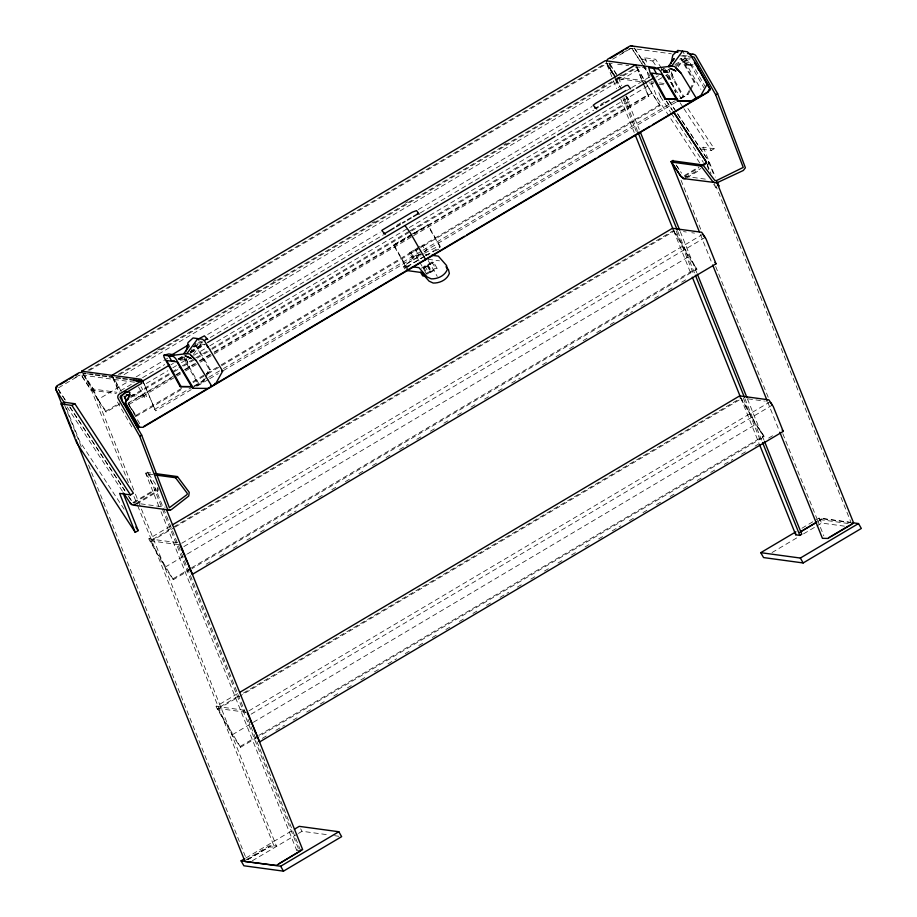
<?xml version="1.0" encoding="UTF-8"?>
<svg xmlns="http://www.w3.org/2000/svg" width="917" height="917" viewBox="0 0 917 917"><rect width="100%" height="100%" fill="white"/><g stroke="black" fill="none" stroke-linecap="round" stroke-linejoin="round"><path stroke-width="0.69" stroke-dasharray="4.58 3.44" d="M186.323 363.029L184.145 356.782L184.248 354.592M191.332 351.268L191.985 349.205M707.981 163.994L708.566 162.137M664.172 68.305L663.621 69.44L672.195 84.582M419.08 261.036L416.284 256.141L418.874 253.986M423.62 267.225L423.195 268.096L430.153 263.958L423.62 267.225L427.139 273.358L426.703 274.229L433.661 270.091L427.139 273.358M194.14 386.584L202.29 381.759L205.053 376.784M205.74 375.546L209.191 369.345L195.241 344.689M196.146 386.114L203.276 381.885L205.351 378.159M206.038 376.921L210.188 369.471L196.696 345.915M679.944 98.486L687.074 94.256L689.148 90.531M689.836 89.293L693.974 81.842L680.689 58.459M680.93 98.623L688.059 94.394L690.134 90.668M690.822 89.43L694.971 81.98L681.469 58.413M193.498 346.844L195.757 343.302L206.027 344.7M193.361 354.386L200.892 344.001L197.797 338.614M678.133 66.895L685.675 56.499L683.199 52.189M707.454 165.587L709.001 162.825L708.405 160.876L677.067 113.158M245.596 860.123L268.945 845.887L276.349 845.841L134.318 491.306M424.766 256.267L410.197 265.013L405.005 269.254L403.595 266.801L408.799 262.56L423.367 253.814M407.32 270.607L404.512 265.701L409.165 262.056L420.376 255.854M421.167 254.181L413.911 257.952L412.272 257.803L409.44 252.874L419.906 246.467M420.594 247.693L423.963 245.343L426.795 250.272L424.537 251.843M412.272 257.803L417.888 253.906L415.069 248.977M421.419 268.2L431.987 262.124L433.626 262.262L437.134 268.383L427.93 274.149M423.207 268.635L433.626 262.262M426.038 273.541L435.506 268.245L437.134 268.383M136.163 503.422L156.807 491.099L157.758 489.403L157.564 487.42M136.633 504.109L157.277 491.787L158.228 490.091L158.022 488.085M74.988 377.666L79.699 374.87L81.395 375.099L91.425 390.218L128.655 483.167M622.184 53.152L630.426 48.257L671.347 53.816M58.619 387.765L80.1 375.019M88.032 370.308L606.664 62.734L615.307 78.083M612.648 59.192L630.552 48.578L632.26 49.014L642.381 64.442M89.568 370.353L606.974 63.514M649.19 77.681L641.9 59.502L644.811 57.782L655.644 59.261L661.111 67.617M157.609 350.099L160.074 348.643M256.164 291.663L258.628 290.196M273.415 281.427L275.879 279.972M371.958 222.98L374.423 221.524M405.222 203.265L407.687 201.797M503.777 144.817L506.241 143.35M602.331 86.37L604.796 84.903M619.583 76.134L622.047 74.678M134.467 382.217L80.937 374.95L91.012 390.183L92.949 389.037L116.929 392.293M91.425 390.218L93.362 389.06L83.917 374.675M118.316 374.423L636.96 66.849L641.086 67.411M119.852 374.468L637.258 67.629L646.29 83.413M124.059 374.606L637.762 69.956L636.501 67.675M641.9 59.502L652.732 60.98L655.644 59.261M84.1 375.225L98.004 399.503L128.804 381.231M136.186 376.853L168.224 357.859M207.643 334.476L380.108 232.196M418.301 209.546L592.004 106.532M197.694 343.348L201.362 341.181M396.832 225.25L401.726 222.35M600.864 104.251L604.532 102.085M193.647 346.832L202.13 341.8M120.459 390.78L133.974 382.767M142.582 377.655L164.693 364.542M194.198 347.05L202.795 341.949M210.165 337.571L383.455 234.809M420.318 212.95L593.608 110.178M626.792 90.508L630.472 88.319M631.71 87.585L650.142 76.65M661.203 70.093L663.656 68.637M177.898 359.017L182.747 356.14M190.014 351.83L203.345 343.921M178.494 359.097L184.546 355.509M190.61 351.91L203.941 344.001M674.946 64.568L689.103 56.155M179.274 359.338L184.202 356.415M190.358 352.758L205.144 343.99M663.415 72.225L665.88 70.758L666.785 71.79L675.416 92.434M170.917 364.794L173.382 363.338M179.537 359.682L184.466 356.77M190.621 353.114L205.385 344.356M655.942 77.166L658.395 75.71M664.55 72.053L669.479 69.13M675.634 65.485L680.552 62.562L683.876 61.748L689.32 62.494L695.029 68.844L705.758 87.585M676.024 66.483L690.157 58.092M191.252 389.645L155.523 410.839L144.485 384.567L167.891 370.686M172.82 367.763L176.523 365.574M181.44 362.651L187.607 359.005M193.762 355.349L208.549 346.58M209.775 345.847L408.122 228.23M409.349 227.496L653.271 82.839M658.2 79.917L664.355 76.271M665.593 75.538L668.057 74.082M119.68 404.065L106.131 412.1L105.913 411.16L119.462 403.125M130.546 396.557L181.062 366.605M182.288 365.872L194.61 358.558M195.837 357.836L210.623 349.068M211.861 348.334L408.959 231.439M410.197 230.717L629.475 100.675L626.311 95.998M130.776 397.485L172.66 372.646M173.886 371.924L178.815 369.001M183.744 366.078L196.066 358.765M197.293 358.043L210.841 349.996M212.079 349.274L410.415 231.646M411.653 230.912L629.692 101.604L629.475 100.675M424.33 256.359L406.162 267.145L393.508 245.057L409.257 235.703M410.472 234.993L427.987 224.997L440.641 247.097M393.508 245.057L412.237 234.351M413.441 233.629L427.987 224.997M127.887 403.171L174.7 375.408M175.926 374.675L183.32 370.296M184.558 369.562L194.415 363.717M199.333 360.794L212.893 352.758M214.12 352.036L412.455 234.408M413.693 233.675L647.757 94.864L637.762 69.956M171.41 378.045L128.288 403.618L136.415 416.215L183.228 388.453M176.339 375.122L183.721 370.743M184.959 370.01L198.508 361.974M199.746 361.241L213.294 353.205M214.521 352.472L412.868 234.855M414.094 234.122L651.849 93.121L659.77 104.79L659.988 105.719L420.995 247.452M128.93 404.523L175.743 376.761M176.981 376.027L180.672 373.838M185.601 370.915L199.149 362.88M200.387 362.146L412.272 236.494M413.51 235.761L648.8 96.228L644.594 85.739M130.501 395.559L144.599 397.474L146.548 396.316L141.069 386.756M699.671 162.871L657.523 98.463L660.435 96.744L658.349 91.551M136.197 415.286L181.784 388.246M192.868 381.678L205.19 374.365M206.417 373.643L219.965 365.608M221.203 364.874L419.539 247.246M420.777 246.524L659.77 104.79M193.086 382.607L206.634 374.572M207.872 373.838L419.757 248.186M154.48 409.475L192.673 386.836M193.9 386.103L207.448 378.068M208.686 377.334L222.235 369.299M223.461 368.565L421.809 250.949M423.035 250.215L676.815 99.712M197.407 386L208.503 379.42M209.729 378.687L218.349 373.574M223.278 370.651L422.852 252.301M424.078 251.567L679.096 100.343M425.545 255.648L440.091 247.017L427.437 224.929M158.893 506.356L145.597 473.172L147.534 472.026L156.99 486.423M714.205 148.737L703.35 147.224L700.439 148.955L711.294 150.457L714.205 148.737L687.658 108.172M684.391 175.56L698.605 167.123M684.816 176.247L699.041 167.811M190.598 569.468L173.347 579.693L165.152 567.6L149.356 540.033L148.886 538.795L171.055 525.636M173.347 579.693L150.319 540.824L673.892 230.327L696.92 269.197L191.825 568.735M150.617 541.603L174.024 527.722M175.262 526.988L674.19 231.107M181.715 543.265L702.812 234.236M183.881 546.589L704.978 237.549M165.22 567.096L186.162 554.67M187.4 553.937L688.782 256.6M173.13 578.753L190.381 568.529M191.607 567.795L696.691 268.268M206.187 564.184L211.116 561.261M219.748 556.149L224.676 553.226M233.296 548.114L238.225 545.191M246.845 540.079L251.774 537.156M260.394 532.043L265.322 529.12M273.942 524.008L278.871 521.085M287.502 515.973L296.122 510.861M304.742 505.748L309.671 502.825M318.291 497.702L323.22 494.779M331.851 489.667L336.78 486.744M345.4 481.631L350.328 478.708M358.948 473.596L363.877 470.673M372.497 465.561L377.426 462.638M386.057 457.526L390.974 454.603M399.606 449.49L408.225 444.378M416.845 439.266L421.774 436.343M430.405 431.219L435.323 428.296M443.954 423.184L448.883 420.261M457.503 415.149L462.432 412.226M471.051 407.114L475.98 404.191M484.6 399.078L489.529 396.155M498.16 391.043L503.089 388.12M511.709 383.008L520.329 377.896M542.509 364.737L547.438 361.825M556.057 356.702L560.986 353.779M569.606 348.666L574.535 345.743M583.155 340.631L588.084 337.708M596.715 332.596L601.632 329.673M610.264 324.561L615.192 321.638M623.812 316.525L632.432 311.413M641.063 306.301L645.981 303.378M654.612 298.254L659.541 295.343M668.161 290.219L673.089 287.296M681.709 282.184L686.638 279.261M257.815 737.062L240.563 747.286L232.368 735.193L216.572 707.626L216.103 706.388L238.271 693.229M240.563 747.286L217.535 708.417L238.489 695.992M243.406 693.069L741.108 397.921L755.998 424.193L763.918 435.862L764.136 436.79L259.041 736.328M217.845 709.196L741.406 398.7M248.931 710.858L770.028 401.829L765.901 401.268M251.098 714.183L772.206 405.142M232.437 734.689L252.152 722.997M253.379 722.264L755.998 424.193M240.346 746.346L257.597 736.122M258.823 735.388L763.918 435.862M262.319 738.357L267.248 735.434M275.879 730.322L284.499 725.209M293.119 720.097L298.048 717.174M306.668 712.062L311.597 709.139M320.228 704.015L325.145 701.092M333.777 695.98L338.705 693.057M347.325 687.945L352.254 685.022M360.874 679.91L365.803 676.987M374.423 671.874L379.351 668.952M387.983 663.839L396.603 658.727M405.222 653.615L410.151 650.692M418.771 645.579L423.7 642.657M432.331 637.533L437.26 634.61M445.88 629.498L450.809 626.575M459.428 621.462L464.357 618.539M472.977 613.427L477.906 610.504M486.537 605.392L491.455 602.469M500.086 597.357L508.706 592.244M517.326 587.132L522.254 584.209M530.886 579.097L535.803 576.174M544.434 571.05L549.363 568.139M557.983 563.015L562.912 560.092M571.532 554.98L576.461 552.057M585.08 546.945L590.009 544.022M598.641 538.909L603.569 535.986M612.189 530.874L620.809 525.762M629.429 520.65L634.358 517.727M642.989 512.614L647.918 509.692M656.538 504.568L661.466 501.656M670.086 496.533L675.015 493.61M683.635 488.497L688.564 485.574M697.195 480.462L702.113 477.539M710.744 472.427L715.673 469.504M724.292 464.392L732.912 459.279M741.544 454.167L746.461 451.244M755.092 446.132L760.021 443.209M768.641 438.085L773.57 435.174M245.916 857.98L291.973 830.676M801.962 528.226L818.927 518.162L850.036 522.392M247.75 859.527L271.145 845.657M818.228 521.211L822.434 518.804M247.693 859.733L269.174 846.999L274.412 846.999L276.349 845.841M252.358 860.742L297.2 834.149M298.415 833.427L302.048 831.272L328.916 834.917M772.045 552.538L797.503 537.454M803.556 533.854L815.683 526.667M816.887 525.945L821.735 523.08L844.362 526.152M161.014 511.675L296.615 850.151L298.552 849.004L302.45 849.532M685.079 177.806L700.92 168.476M686.741 177.795L700.141 169.897M424.525 253.149L437.524 246.673L440.091 247.017M425.924 255.602L434.154 251.304M409.44 252.874L411.08 253.023L417.132 249.882M416.284 256.141L420.341 254.112M689.32 62.494L686.34 63.353L685.744 65.279L691.533 65.199L693.493 64.224L685.744 65.279L684.495 63.537L684.162 60.809L690.077 59.181L684.735 58.459L679.635 59.158M435.346 250.765L438.934 249.126M819.981 520.34L821.277 519.767L851.641 523.974L715.799 185.647M819.236 519.538L821.919 519.022M663.404 71.893L669.616 71.125M178.62 359.395L186.082 358.467L189.429 367.224L199.195 384.303L198.21 384.177L187.87 366.101L184.157 356.77M664.997 72.718L671.989 71.847M180.213 360.209L188.604 359.177M128.93 496.842L132.816 502.757L134.111 502.837L155.443 490.194L155.924 489.048L145.597 473.172M423.963 245.343L422.336 245.206L425.156 250.135L426.795 250.272M682.638 55.352L688.277 56.12M680.529 55.811L690.81 57.198M609.427 63.101L612.178 63.479M617.691 64.224L624.58 65.153M625.956 65.336L628.707 65.715M642.462 67.594L646.6 68.156M663.129 70.391L665.88 70.758M693.974 81.842L694.971 81.98M645.408 80.948L618.608 77.303L616.671 78.449L643.47 82.094M651.047 81.716L653.867 82.094M659.506 82.862L666.556 83.825M649.11 82.862L653.34 83.436M658.979 84.204L666.029 85.166M687.074 94.256L688.059 94.394M684.884 176.351L708.016 179.491M683.532 231.634L686.283 232.001M691.796 232.746L694.547 233.113M425.213 254.376L429.145 254.903M428.136 259.293L439.461 260.841M404.512 265.701L409.761 266.411M403.595 266.801L406.162 267.145M747.997 398.849L764.526 401.084M209.191 369.345L210.188 369.471M202.29 381.759L203.276 381.885M87.241 373.781L89.992 374.159M132.438 394.402L146.548 396.316M91.012 390.183L116.402 393.634M150.72 472.943L147.901 472.553L145.963 473.711L153.001 474.662M132.816 502.757L165.175 507.147M148.886 538.795L178.127 542.761M150.319 540.824L179.251 544.732M216.103 706.388L245.343 710.354M217.535 708.417L246.467 712.326M334.567 835.685L338.82 836.27M823.214 518.621L850.804 522.392M296.615 850.151L300.638 850.747M684.495 63.537L691.533 65.199M630.426 48.257L632.042 48.693L642.198 64.156M684.735 58.459L688.827 61.599L703.809 87.631M683.876 61.748L686.374 64.121L700.897 89.362M664.756 68.798L669.101 75.435L675.932 92.468M647.757 94.864L648.8 96.228M659.988 105.719L646.978 85.247M625.967 96.113L629.692 101.604M696.92 269.197L688.713 257.104L673.605 230.74M764.136 436.79L755.929 424.697L740.833 398.333M128.22 404.122L136.415 416.215M98.004 399.503L105.913 411.16M106.131 412.1L97.936 400.007L83.516 374.835M676.15 165.014L681.549 173.153M676.517 165.61L680.414 171.468M125.033 490.939L69.784 406.919M634.197 47.867L645.19 64.591M668.734 100.446L676.586 112.401M677.365 113.593L707.981 160.2M634.77 48.727L644.949 64.236M669.238 101.225L676.288 111.966M642.977 65.336L647.666 72.477M643.161 65.634L650.164 76.317M666.51 101.237L671.955 109.547M615.937 77.337L606.607 62.929M614.333 75.492L606.492 63.422L612.888 79.355M83.424 374.514L92.949 389.037M65.29 400.087L58.275 389.404L59.869 393.382M69.979 407.194L124.563 490.228M128.46 496.154L132.357 502.092L133.653 502.172L154.984 489.518L155.477 488.383L245.343 712.704M58.069 389.083L65.096 399.789M67.09 406.93L123.027 492.154M661.891 68.809L681.411 98.635M652.732 60.98L656.641 66.952M680.07 102.738L683.188 107.518M683.967 108.71L711.294 150.457M666.338 100.939L672.539 110.407M660.435 96.744L670.579 112.241M671.359 113.433L703.362 162.343M713.724 184.34L716.062 187.916L714.503 184.019M124.104 509.176L79.619 441.192L66.07 407.423M609.667 63.548L616.373 73.864M616.935 75.32L608.579 62.459L614.975 78.392M131.761 426.875L116.78 400.844M138.559 387.043L144.599 397.474M646.989 84.628L651.849 93.121M636.685 67.262L646.29 84.043M616.006 79.298L621.566 89.006M606.389 63.147L614.631 77.532M615.318 78.724L620.121 87.115M818.927 518.162L821.735 523.08M431.987 262.124L435.506 268.245M428.182 260.543L437.271 276.43M427.918 264.669L431.426 270.802M428.033 266.148L431.54 272.269M427.23 266.079L430.738 272.2M424.766 265.861L428.285 271.994M419.78 262.262L426.783 274.481M411.08 253.023L413.911 257.952M394.058 245.126L408.111 269.678M121.342 391.479L113.387 377.345M129.469 405.807L140.209 424.548M112.424 376.555L120.666 390.94M300.65 828.819L302.048 831.272M636.283 66.735L644.066 84.421M143.006 381.346L155.523 410.839M143.224 382.286L144.485 384.567M112.711 377.231L119.451 392.293M112.929 378.159L118.935 392.258M703.35 147.224L715.329 177.096M708.509 161.53L713.85 174.803M707.271 164.418L711.007 173.714M707.213 165.839L708.772 169.737M644.811 57.782L647.413 64.27M651.276 82.885L657.523 98.463M681.056 180.271L701.299 230.683M715.684 266.515L768.423 397.863M782.809 433.684L816.898 518.598M817.437 519.928L823.833 535.849M700.428 234.488L712.142 263.683M767.552 401.669L779.267 430.852M618.459 77.658L621.657 85.625M625.921 96.239L639.241 129.423M680.276 231.623L696.794 272.773M747.424 398.861L763.941 440.011M616.522 78.816L619.72 86.771M623.984 97.397L637.304 130.581M677.801 231.451L694.857 273.919M744.959 398.689L762.004 441.157M615.502 79.71L618.7 87.677M622.964 98.302L636.295 131.475M676.253 231.027L693.309 273.495M743.412 398.265L760.995 442.063M613.416 80.685L616.614 88.651M620.878 99.277L634.209 132.472M673.663 230.729L691.258 274.538M740.844 398.035L758.967 443.175M248.003 719.341L300.111 849.417M147.534 472.026L161.896 507.869M162.424 509.187L298.552 849.004M93.362 389.06L133.79 489.987M133.974 496.441L137.172 504.407M137.699 505.737L274.412 846.999M64.66 405.325L81.659 447.783M88.571 465.022L245.882 857.716M669.559 71.595L668.94 69.279L672.654 78.61L683.005 96.675L683.99 96.801L674.213 79.733L670.866 70.976L674.201 79.733M186.082 358.467L189.418 367.236M661.489 68.42L661.547 70.403"/><path stroke-width="1.38" d="M173.783 354.822L168.854 353.939L163.983 355.2L163.914 356.873L180.122 386.584L192.329 386.722M677.778 52.131L677.835 50.469L687.337 51.765L689.481 53.725L695.487 62.803L710.434 89.889M186.185 351.073L188.054 342.557L193.051 337.96L202.554 339.256L204.697 341.216L222.659 371.167L215.747 383.581L214.761 383.444M670.969 63.582L672.837 55.066L677.835 50.469M672.918 60.831L674.121 58.528L668.86 65.726L669.032 67.101M709.391 89.029L707.706 91.998L652.411 124.792M606.538 60.946L607.57 59.261L629.394 46.32A3.416 3.359 -82.3 0 1 632.753 46.297M197.797 338.614L186.919 353.607L168.728 355.853L171.811 361.241L174.608 360.897M682.58 51.111L671.691 66.104L653.512 68.351L656.595 73.75M189.338 346.018L184.076 353.217L189.75 353.985L196.249 360.645L211.667 386L210.681 385.874M166.596 509.978L302.656 849.601L276.338 865.407L245.011 861.522L76.008 439.644M764.48 441.341L801.779 534.244L799.842 535.39L795.75 534.794L796.071 534.095M129.343 395.869L125.033 402.907L137.859 425.992L139.097 427.242L143.052 427.299L708.302 92.078L709.976 89.109L709.529 87.413L696.782 65.611M383.948 233.021L383.524 233.583L384.406 233.709M595.316 107.679L594.881 108.24L595.775 108.355L598.193 106.922M124.024 393.313L121.445 396.408L122.431 401.623L125.893 406.357L138.387 429.145M57.427 386.172L55.754 388.854L71.217 427.7M850.919 524.524L851.641 523.974M300.638 850.747L278.585 863.94M170.894 355.429L188.673 344.758M137.722 381.048L136.06 380.016L133.55 380.429L140.679 381.403L141.78 383.306L120.574 395.88L120.138 397.519L141.677 435.117L169.393 507.72L187.148 494.504L187.228 493.3L175.525 477.723L155.821 475.052M82.14 372.44L81.659 371.202L605.231 60.705L634.472 64.683M59.811 384.75L66.998 380.498M69.394 379.076L72.982 376.956M75.377 375.534L77.773 374.113M610.332 58.287L623.48 50.469M625.875 49.059L628.271 47.638M135.246 532.364L76.707 442.911L61.084 403.95L63.984 402.219L74.827 403.709L133.389 493.186L130.478 494.905L119.623 493.403L135.246 532.364L138.158 530.634L123.05 492.979M112.424 376.555L111.954 375.317L635.515 64.82L655.013 67.468M61.084 403.95L71.916 405.429L74.827 403.709M198.45 338.958L204.399 335.863L207.85 339.496M204.56 340.367L206.978 338.935L206.084 338.809M385.621 232.987L394.104 227.955M396.534 226.522L400.167 224.367M402.586 222.923L405.016 221.49M407.435 220.046L411.068 217.891M413.498 216.458L418.347 213.581L417.453 213.455M600.624 105.478L603.042 104.045M605.472 102.612L609.106 100.457M611.536 99.013L626.07 90.393M136.427 381.3L138.891 379.844M140.679 381.403L119.428 394.001A3.416 3.359 -82.3 0 0 118.201 398.666L139.728 436.263L167.318 508.568L168.522 509.886L171.296 509.703L188.73 496.063L189.223 492.326L177.462 476.576L154.939 473.516M136.805 380.509L142.318 381.254L169.416 365.184M207.609 342.534L264.279 308.926M266.744 307.47L555.014 136.507M557.467 135.051L633.853 89.751M636.318 88.296L653.557 78.06M677.113 99.219L665.891 99.219L651.46 73.051L661.73 74.449L677.376 100.778L691.395 100.79L698.525 96.56M143.682 426.485L464.403 236.288M466.868 234.832L595.89 158.309M598.342 156.853L649.958 126.248M139.728 436.263L141.677 435.117M717.598 93.568L745.395 167.777L743.343 170.459L716.979 182.792L683.497 178.586L680.999 176.58L671.462 162.068L673.41 160.911L702.972 164.934L714.824 180.42L716.532 180.557L743.228 167.421L715.65 94.715L717.598 93.568L696.06 55.971A3.416 3.359 -82.3 0 0 691.464 54.756M699.362 231.841L671.129 161.518L673.067 160.372M700.978 165.725L705.723 162.905L706.205 161.77L673.514 111.92M175.525 477.723L177.462 476.576M671.462 162.068L701.035 166.08L702.972 164.934M702.594 165.702L706.147 163.593L706.64 162.447L673.319 111.587M172.293 524.914L672.448 228.299L701.688 232.276L706.033 238.901L716.017 263.821L192.455 574.306L191.412 572.953M239.509 692.507L739.664 395.892L768.904 399.869L773.249 406.495L783.244 431.414L259.671 741.899L258.628 740.546M294.391 829.232L299.24 826.355L338.832 831.742L341.64 836.648L283.468 871.15L243.876 865.774L241.068 860.857L244.701 858.702M852.856 522.782L858.518 523.55L861.327 528.456L803.154 562.958L763.563 557.57L760.755 552.664L795.899 531.826M800.999 531.436L817.001 521.945M799.693 532.376L816.394 522.461M830.768 536.479L849.727 525.235M241.068 860.857L280.659 866.244L338.832 831.742M760.755 552.664L800.346 558.052L858.518 523.55M124.872 392.281L125.778 391.834M828.532 537.694L829.587 537.179M123.818 493.346L130.546 503.571L132.128 504.935L135.418 504.831M81.12 372.543L79.171 372.623L57.347 385.564A3.416 3.359 -82.3 0 0 56.12 390.229L64.74 403.354M683.497 178.586L685.526 178.517M130.191 394.746L127.463 394.78L124.792 397.279L125.927 400.706M691.395 100.79L692.381 100.916L678.362 100.916L660.4 70.964L658.257 69.004L648.755 67.709L650.279 73.177L664.905 99.082L677.525 99.093M180.122 386.584L192.742 386.584M181.107 386.722L166.676 360.541L176.947 361.94L192.593 388.281L207.597 388.418M631.068 45.85L677.629 52.177M687.509 53.518L693.149 54.286M668.86 65.726L674.534 66.494L681.033 73.154L696.462 98.497L695.464 98.371M706.445 83.539L707.443 83.676L700.531 96.09L699.545 95.953M664.905 99.082L665.891 99.219M677.376 100.778L678.362 100.916M431.769 255.27L438.326 256.152L446.533 265.483L447.427 269.254C445.032 275.662 437.787 279.077 431.231 278.86L427.15 276.98L418.943 267.661L412.386 266.767M425.087 259.603L425.671 259.694L409.933 232.196L405.371 226.144M407.32 270.607L421.488 272.532L429.087 281.164L433.168 283.044C439.736 283.261 446.969 279.845 449.364 273.438L448.482 269.667L445.949 266.79M163.983 355.2L173.473 356.495L175.617 358.467L193.579 388.407M221.662 371.03L222.659 371.167M81.659 371.202L110.9 375.168L112.711 377.231M111.954 375.317L141.195 379.294L143.006 381.346M85.854 373.597L83.103 373.23L83.401 374.01M89.992 374.159L92.743 374.526M95.506 374.904L99.632 375.466M102.383 375.832L106.521 376.394M109.272 376.761L112.034 377.139M116.15 377.712L120.276 378.274M123.038 378.652L127.165 379.202M129.916 379.581L134.054 380.131M126.271 394.975L129.091 395.365M134.157 505.267L170.207 510.161M692.507 56.694L694.123 57.129L715.65 94.715M126.569 391.479L129.905 392.43L128.323 399.193L126.535 400.454L125.629 402.987L139.682 427.322M714.79 182.838L712.899 181.772L701.035 166.08M683.062 177.887L680.574 175.915L671.129 161.518M130.099 502.906L131.658 504.258M676.047 68.053L681.022 73.165M191.275 355.555L196.238 360.656M702.812 234.236L704.978 237.549M142.318 381.254L143.224 382.286M714.973 262.457L716.017 263.821M782.19 430.05L783.244 431.414M206.738 345.617L208.17 347.474M694.478 62.367L697.94 67.113M717.415 183.801L718.974 186.197L717.415 182.3M71.916 405.429L130.478 494.905M135.819 527.057L138.158 530.634M630.587 88.8L627.927 85.27L625.864 85.613L595.511 103.483L593.196 105.295L596.646 108.928M419.218 214.154L416.559 210.623L412.26 212.159L382.263 230.075L381.827 230.637L385.289 234.282M697.528 67.422L698.869 69.761M700.21 72.099L708.933 87.333M694.501 62.677L695.9 65.13M697.31 67.583L698.72 70.036M800.346 558.052L803.154 562.958M422.21 272.338L424.319 276.017L422.691 275.879L420.582 272.2M124.116 396.327L126.202 399.972M280.659 866.244L283.468 871.15M770.933 402.861L772.206 405.142M179.938 544.824L192.455 574.306M247.154 712.417L259.671 741.899M716.509 181.451L853.555 522.77L852.501 523.928L827.833 538.439L822.423 538.325L779.805 432.182M712.681 265.013L767.013 400.339M640.307 132.082L679.749 230.305M697.333 274.103L746.897 397.531M637.831 131.899L677.273 230.121M695.395 275.249L744.421 397.359M762.543 442.487L799.842 535.39M635.275 135.12L673.135 229.399M692.324 277.198L740.306 396.706M759.494 444.504L795.75 534.794M181.944 549.363L182.999 551.977M185.624 558.533L186.678 561.158M189.303 567.715L190.358 570.328M250.742 720.888L251.797 723.502M254.422 730.058L255.476 732.683M72.283 430.36L74.942 436.985M635.515 64.82L635.997 66.058M739.664 395.892L740.145 397.13M674.465 70.219L670.04 68.431L676.001 71.01L674.465 70.219M189.681 357.722L185.257 355.922L191.217 358.501L189.681 357.722"/></g></svg>
